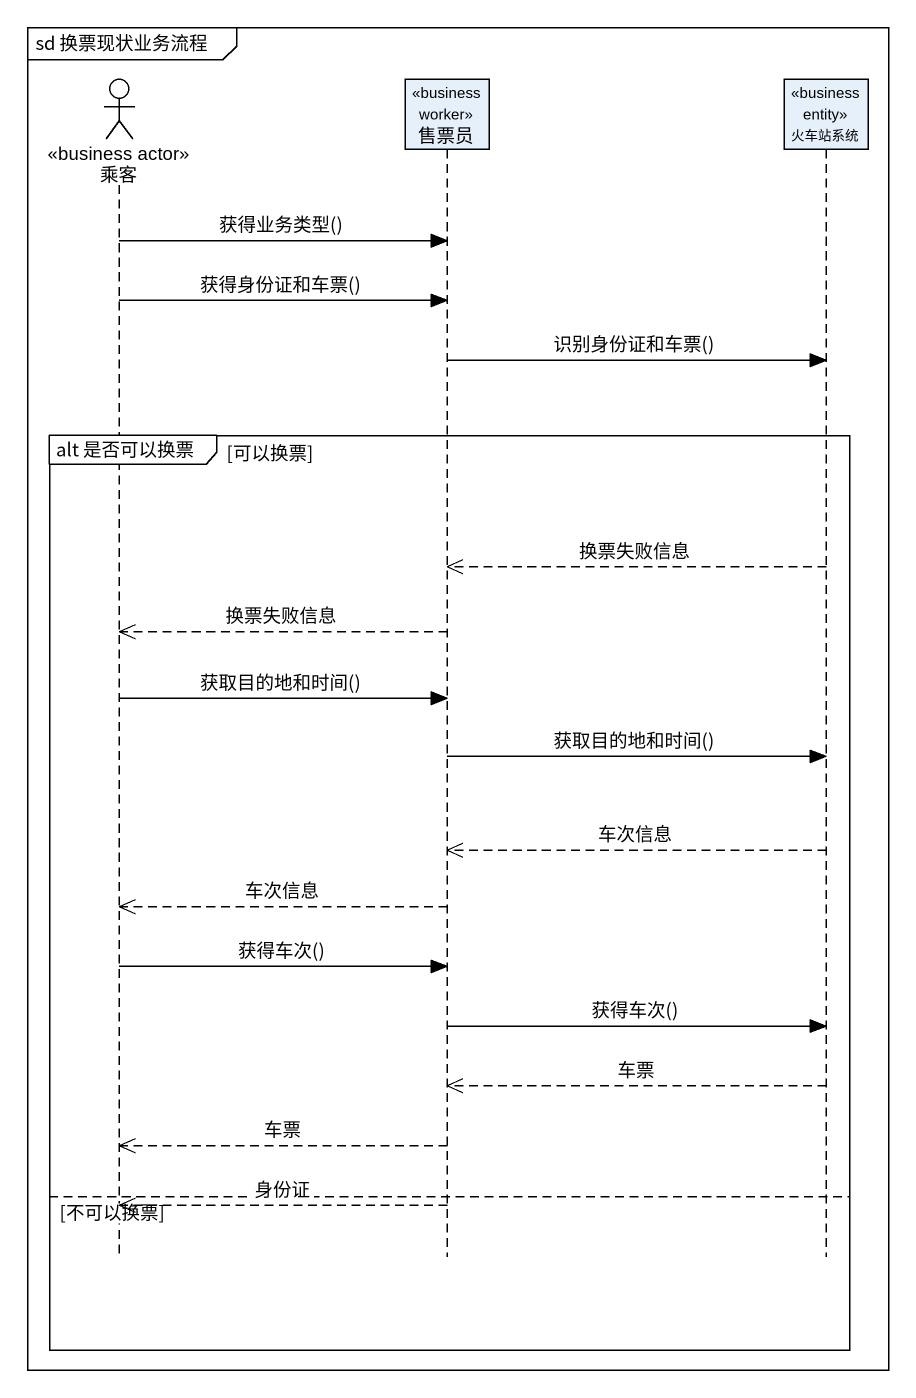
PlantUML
@startuml
mainframe sd 换票现状业务流程
hide footbox
actor 乘客 <<business actor>>
participant 售票员 <<business worker>>
participant 火车站系统 <<business entity>>

乘客 -> 售票员 : 获得业务类型()
乘客 -> 售票员 : 获得身份证和车票()
售票员 -> 火车站系统 : 识别身份证和车票()
group alt 是否可以换票 [可以换票]
  火车站系统 -->> 售票员 : 换票失败信息
  售票员 -->> 乘客 : 换票失败信息
  乘客 -> 售票员 : 获取目的地和时间()
  售票员 -> 火车站系统 : 获取目的地和时间()
  火车站系统 -->> 售票员 : 车次信息
  售票员 -->> 乘客 : 车次信息
  乘客 -> 售票员 : 获得车次()
  售票员 -> 火车站系统 : 获得车次()
  火车站系统 -->> 售票员 : 车票
  售票员 -->> 乘客 : 车票
else 不可以换票
  售票员 -->> 乘客 : 身份证
end
@enduml
